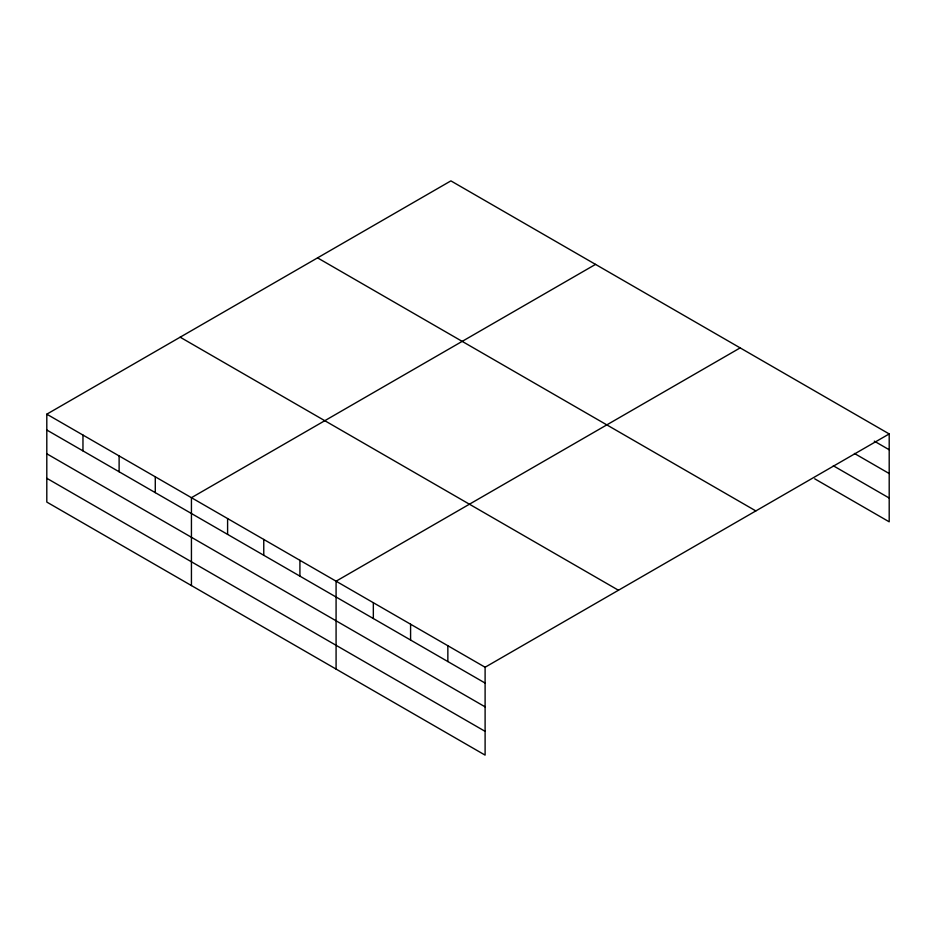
<?xml version="1.0" encoding="UTF-8"?>
<svg xmlns="http://www.w3.org/2000/svg" width="936" height="936" viewBox="0 0 936 936"><rect width="100%" height="100%" fill="white"/><g stroke="black" fill="none" stroke-linecap="round" stroke-linejoin="round"><path stroke-width="1.4" d="M814.683 478.799L889.2 521.82L889.2 433.93L450.895 180.882L46.8 414.18L46.8 502.07L485.105 755.118L485.105 667.239L46.8 414.18M595.542 264.385L191.435 497.695L191.435 585.573M740.177 347.888L336.082 581.197L336.082 669.088M485.105 667.239L889.2 433.93M874.294 441.149L889.2 449.76M854.428 453.457L889.2 473.534M833.321 465.777L889.2 498.034M317.55 257.868L755.843 510.916M180.157 337.194L618.45 590.242M46.8 430.01L485.105 683.058M46.8 453.784L485.105 706.844M46.8 478.284L485.105 731.344M447.853 645.723L447.853 661.553M410.588 624.218L410.588 640.037M373.335 602.702L373.335 618.532M299.918 560.325L299.918 576.143M263.765 539.44L263.765 555.27M227.6 518.567L227.6 534.397M155.282 476.81L155.282 492.64M119.118 455.937L119.118 471.767M82.965 435.065L82.965 450.883"/></g></svg>
